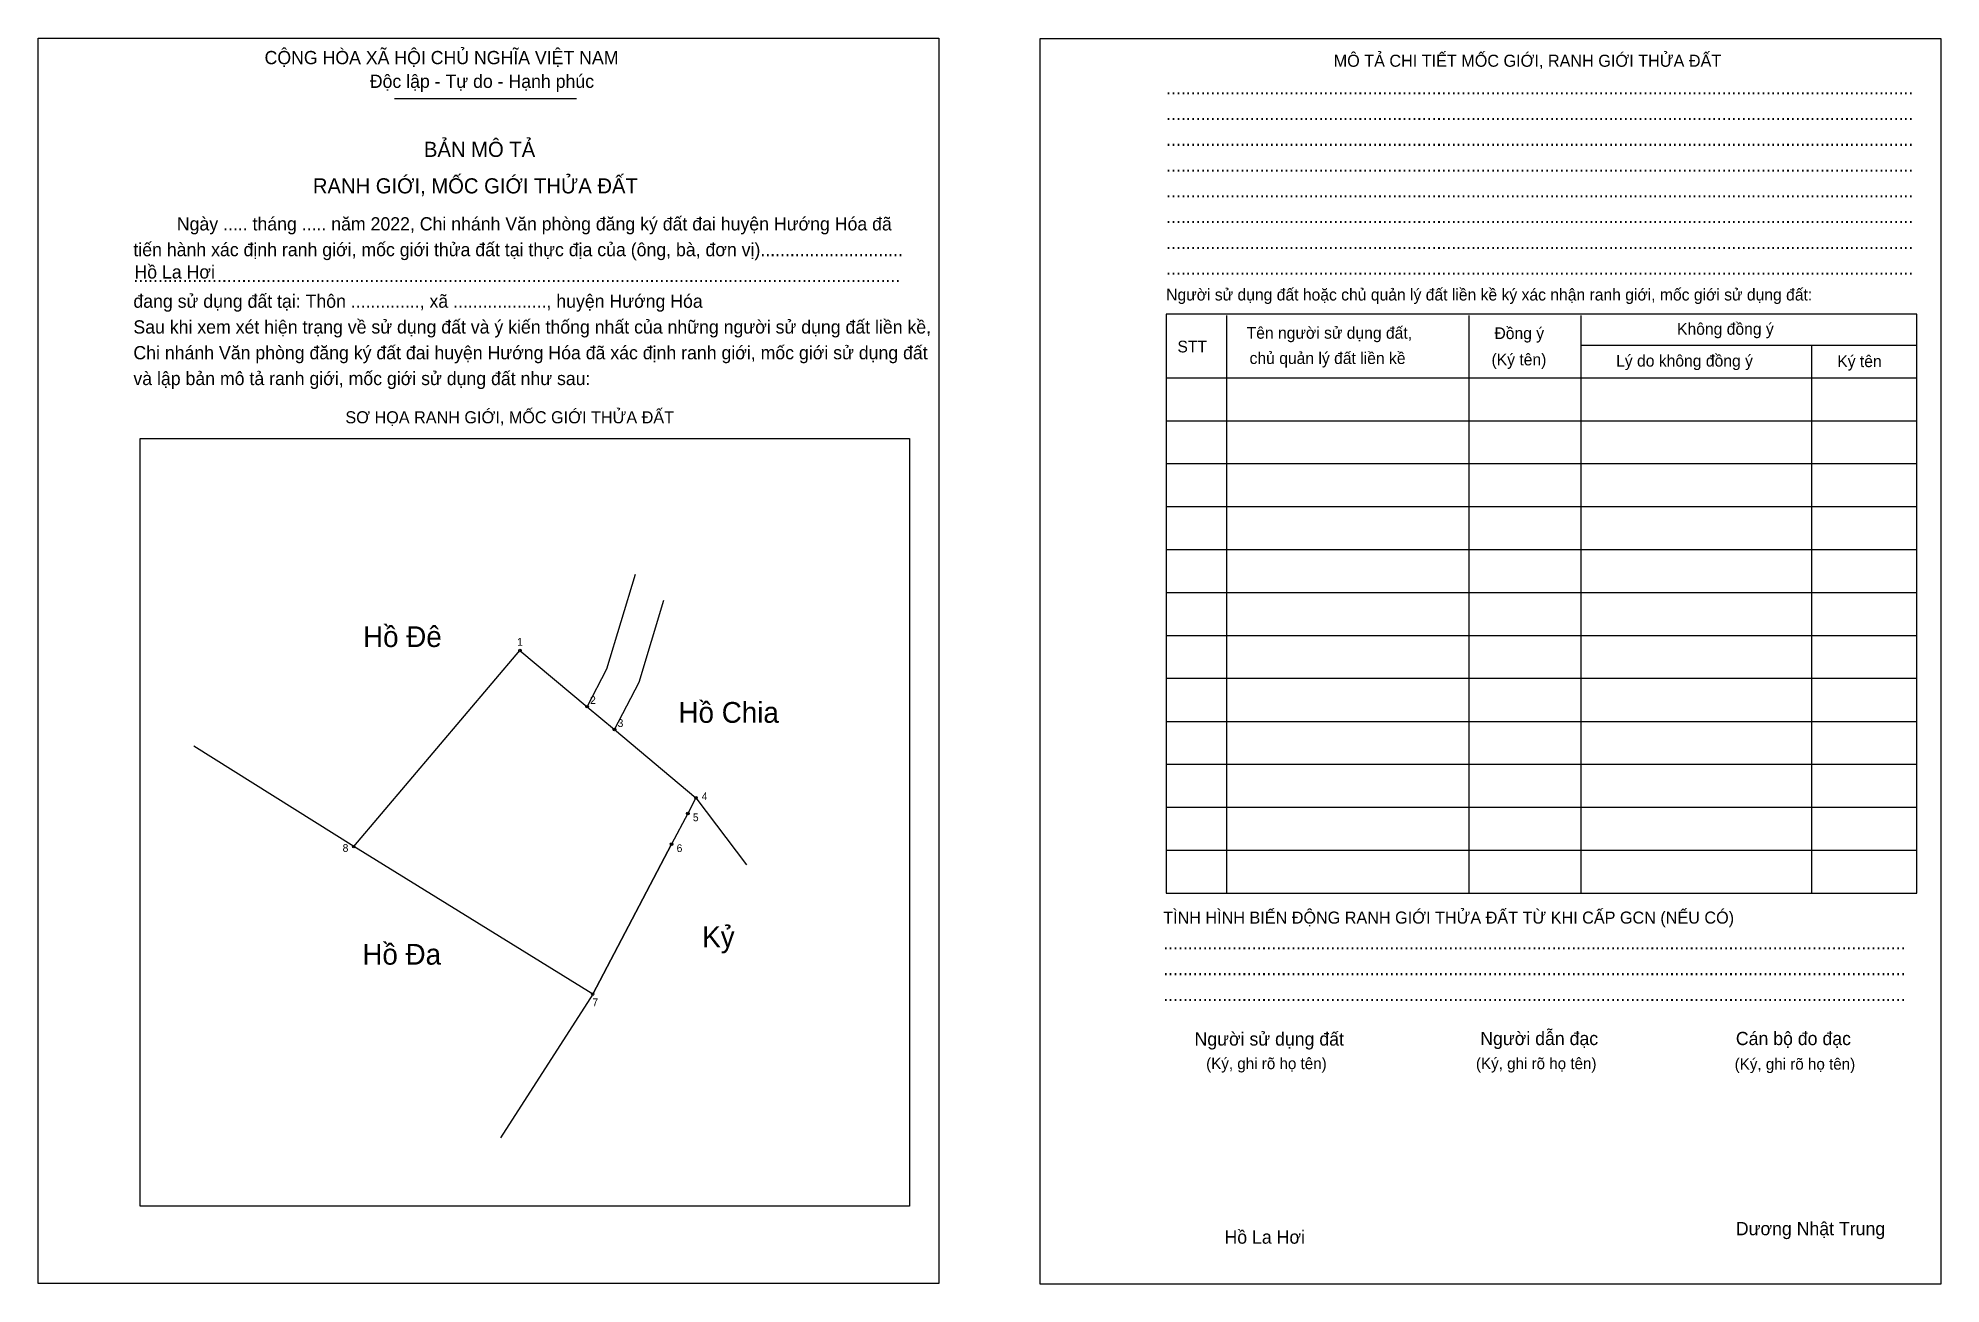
# Model space of a CAD drawing. Extents: x 545404 to 545514, y 1836495 to 1836567.
import ezdxf

# ---------------------------------------------------------------- set-up
doc = ezdxf.new("R2010")
doc.units = 0
for name, color, linetype in [('Level 1', 7, 'Continuous'), ('Level 10', 7, 'Continuous'), ('Level 11', 7, 'Continuous'), ('Level 12', 7, 'Continuous'), ('Level 2', 7, 'Continuous'), ('Level 23', 7, 'Continuous'), ('Level 25', 7, 'Continuous'), ('Level 55', 7, 'Continuous'), ('Level 6', 7, 'Continuous'), ('Level 9', 7, 'Continuous')]:
    doc.layers.add(name, color=color, linetype=linetype)

msp = doc.modelspace()

# ---------------------------------------------------------------- linework, layer by layer
at = {"layer": 'Level 1'}
for p, q in [((545404.35, 1836567.2), (545404.35, 1836567.2)), ((545462.26, 1836567.18), (545462.26, 1836567.18)), ((545424.95, 1836563.7), (545435.47, 1836563.7)), ((545473.02, 1836551.16), (545473.02, 1836517.77)), ((545487.02, 1836551.16), (545487.02, 1836517.77)), ((545493.5, 1836551.16), (545493.5, 1836517.77)), ((545493.5, 1836549.45), (545512.91, 1836549.45)), ((545506.83, 1836549.45), (545506.83, 1836517.77)), ((545469.54, 1836547.56), (545512.91, 1836547.56)), ((545469.54, 1836545.08), (545512.91, 1836545.08)), ((545410.26, 1836544.06), (545410.26, 1836544.06)), ((545469.54, 1836542.6), (545512.91, 1836542.6)), ((545469.54, 1836540.12), (545512.91, 1836540.12)), ((545469.54, 1836537.63), (545512.91, 1836537.63)), ((545469.54, 1836535.15), (545512.91, 1836535.15)), ((545469.54, 1836532.67), (545512.91, 1836532.67)), ((545469.54, 1836530.19), (545512.91, 1836530.19)), ((545469.54, 1836527.7), (545512.91, 1836527.7)), ((545469.54, 1836525.22), (545512.91, 1836525.22)), ((545469.54, 1836522.74), (545512.91, 1836522.74)), ((545469.54, 1836520.26), (545512.91, 1836520.26)), ((545454.7, 1836499.68), (545454.7, 1836499.68)), ((545456.4, 1836495.21), (545456.4, 1836495.21)), ((545514.31, 1836495.18), (545514.31, 1836495.18))]:
    msp.add_line(p, q, dxfattribs=at)
for points in [[(545512.91, 1836551.24), (545469.54, 1836551.24), (545469.54, 1836517.77), (545512.91, 1836517.77)], [(545410.26, 1836544.06), (545454.7, 1836544.06), (545454.7, 1836499.68), (545410.26, 1836499.68)]]:
    msp.add_lwpolyline(points, close=True, dxfattribs=at)
at = {"layer": 'Level 10'}
msp.add_lwpolyline([(545422.59, 1836520.46), (545432.2, 1836531.8), (545436.08, 1836528.55), (545437.66, 1836527.23), (545442.37, 1836523.28), (545441.9, 1836522.38), (545440.96, 1836520.6), (545436.4, 1836511.94)], close=True, dxfattribs=at)
at = {"layer": 'Level 11'}
for p, q in [((545422.59, 1836520.46), (545413.36, 1836526.26)), ((545442.37, 1836523.28), (545445.29, 1836519.41)), ((545436.4, 1836511.94), (545431.08, 1836503.63))]:
    msp.add_line(p, q, dxfattribs=at)
for centre in [(545432.2, 1836531.8), (545436.08, 1836528.55), (545437.66, 1836527.23), (545442.37, 1836523.28), (545441.9, 1836522.38), (545422.59, 1836520.46), (545422.59, 1836520.46), (545440.96, 1836520.6), (545436.4, 1836511.94)]:
    msp.add_circle(centre, 0.0745, dxfattribs=at)
at = {"layer": 'Level 2'}
for points in [[(545404.35, 1836567.2), (545456.4, 1836567.2), (545456.4, 1836495.21), (545404.35, 1836495.21)], [(545462.26, 1836567.18), (545514.31, 1836567.18), (545514.31, 1836495.18), (545462.26, 1836495.18)]]:
    msp.add_lwpolyline(points, close=True, dxfattribs=at)
at = {"layer": 'Level 23'}
for points in [[(545436.08, 1836528.55), (545437.22, 1836530.73), (545438.88, 1836536.22)], [(545437.66, 1836527.23), (545439.08, 1836529.97), (545440.51, 1836534.7)]]:
    msp.add_lwpolyline(points, dxfattribs=at)
at = {"layer": 'Level 25'}
for p, q in [((545422.59, 1836520.46), (545432.2, 1836531.8)), ((545436.4, 1836511.94), (545440.96, 1836520.6))]:
    msp.add_line(p, q, dxfattribs=at)

# ---------------------------------------------------------------- texts
at = {"layer": 'Level 1'}
for s, height, p in [('CỘNG HÒA XÃ HỘI CHỦ NGHĨA VIỆT NAM', 0.7646, (545417.44, 1836565.69)), ('MÔ TẢ CHI TIẾT MỐC GIỚI, RANH GIỚI THỬA ĐẤT', 0.699, (545479.22, 1836565.54)), ('Độc lập - Tự do - Hạnh phúc', 0.7646, (545423.52, 1836564.32)), ('........................................................................................................................................................', 0.76457, (545469.54, 1836563.95)), ('........................................................................................................................................................', 0.76457, (545469.54, 1836562.46)), ('BẢN MÔ TẢ', 0.874, (545426.65, 1836560.33)), ('........................................................................................................................................................', 0.76457, (545469.54, 1836560.97)), ('RANH GIỚI, MỐC GIỚI THỬA ĐẤT', 0.8739, (545420.23, 1836558.22)), ('........................................................................................................................................................', 0.76457, (545469.54, 1836559.48)), ('........................................................................................................................................................', 0.76457, (545469.54, 1836557.99)), ('Ngày ..... tháng ..... năm 2022, Chi nhánh Văn phòng đăng ký đất đai huyện Hướng Hóa đã', 0.7646, (545412.37, 1836556.08)), ('........................................................................................................................................................', 0.76457, (545469.54, 1836556.5)), ('tiến hành xác định ranh giới, mốc giới thửa đất tại thực địa của (ông, bà, đơn vị).............................', 0.76457, (545409.86, 1836554.59)), ('........................................................................................................................................................', 0.76457, (545469.54, 1836555.01)), ('............................................................................................................................................................', 0.76457, (545409.86, 1836553.1)), ('Người sử dụng đất hoặc chủ quản lý đất liền kề ký xác nhận ranh giới, mốc giới sử dụng đất:', 0.6773, (545469.54, 1836552.03)), ('........................................................................................................................................................', 0.76457, (545469.54, 1836553.52)), ('đang sử dụng đất tại: Thôn .............., xã ..................., huyện Hướng Hóa', 0.7646, (545409.86, 1836551.61)), ('Sau khi xem xét hiện trạng về sử dụng đất và ý kiến thống nhất của những người sử dụng đất liền kề,', 0.7646, (545409.86, 1836550.12)), ('Tên người sử dụng đất,', 0.6773, (545474.19, 1836549.82)), ('Đồng ý', 0.677, (545488.51, 1836549.8)), ('Không đồng ý', 0.6773, (545499.06, 1836550.05)), ('Chi nhánh Văn phòng đăng ký đất đai huyện Hướng Hóa đã xác định ranh giới, mốc giới sử dụng đất', 0.7646, (545409.86, 1836548.63)), ('STT', 0.677, (545470.19, 1836549.03)), ('chủ quản lý đất liền kề', 0.6773, (545474.36, 1836548.36)), ('(Ký tên)', 0.677, (545488.34, 1836548.28)), ('Lý do không đồng ý', 0.6773, (545495.54, 1836548.21)), ('Ký tên', 0.677, (545508.32, 1836548.18)), ('và lập bản mô tả ranh giới, mốc giới sử dụng đất như sau:', 0.7646, (545409.86, 1836547.14)), ('SƠ HỌA RANH GIỚI, MỐC GIỚI THỬA ĐẤT', 0.699, (545422.11, 1836544.93)), ('TÌNH HÌNH BIẾN ĐỘNG RANH GIỚI THỬA ĐẤT TỪ KHI CẤP GCN (NẾU CÓ)', 0.699, (545469.37, 1836516.01)), ('.......................................................................................................................................................', 0.76457, (545469.37, 1836514.52)), ('.......................................................................................................................................................', 0.76457, (545469.37, 1836513.03)), ('.......................................................................................................................................................', 0.76457, (545469.37, 1836511.54)), ('Người sử dụng đất', 0.7646, (545471.18, 1836508.96)), ('Người dẫn đạc', 0.7646, (545487.69, 1836508.99)), ('Cán bộ đo đạc', 0.7646, (545502.46, 1836508.99)), ('(Ký, ghi rõ họ tên)', 0.6554, (545471.85, 1836507.6)), ('(Ký, ghi rõ họ tên)', 0.6554, (545487.44, 1836507.6)), ('(Ký, ghi rõ họ tên)', 0.6554, (545502.39, 1836507.57)), ('Dương Nhật Trung', 0.7646, (545502.46, 1836498))]:
    msp.add_text(s, height=height, dxfattribs=at).set_placement(p)
at = {"layer": 'Level 12'}
for s, p in [('Hồ Đê', (545423.13, 1836532)), ('Hồ Chia', (545441.36, 1836527.62)), ('Kỷ', (545442.73, 1836514.65)), ('Hồ Đa', (545423.09, 1836513.64))]:
    msp.add_text(s, height=1.2, dxfattribs=at).set_placement(p)
at = {"layer": 'Level 55'}
for s, p in [('1', (545432.19, 1836531.8)), ('2', (545436.06, 1836528.55)), ('3', (545437.64, 1836527.23)), ('4', (545442.35, 1836523.28)), ('5', (545441.88, 1836522.38)), ('8', (545422.57, 1836520.46)), ('6', (545440.94, 1836520.6)), ('7', (545436.38, 1836511.94))]:
    msp.add_text(s, height=0.0497, dxfattribs=at).set_placement(p)
at = {"layer": 'Level 6'}
for p in [(545409.92, 1836553.3), (545472.91, 1836497.51)]:
    msp.add_text('Hồ La Hơi', height=0.765, dxfattribs=at).set_placement(p)
at = {"layer": 'Level 9'}
for s, p in [('1', (545432.03, 1836532.07)), ('2', (545436.25, 1836528.71)), ('3', (545437.84, 1836527.38)), ('4', (545442.7, 1836523.15)), ('5', (545442.19, 1836521.93)), ('8', (545421.95, 1836520.16)), ('6', (545441.25, 1836520.15)), ('7', (545436.38, 1836511.24))]:
    msp.add_text(s, height=0.447, dxfattribs=at).set_placement(p)

doc.saveas('drawing.dxf')
